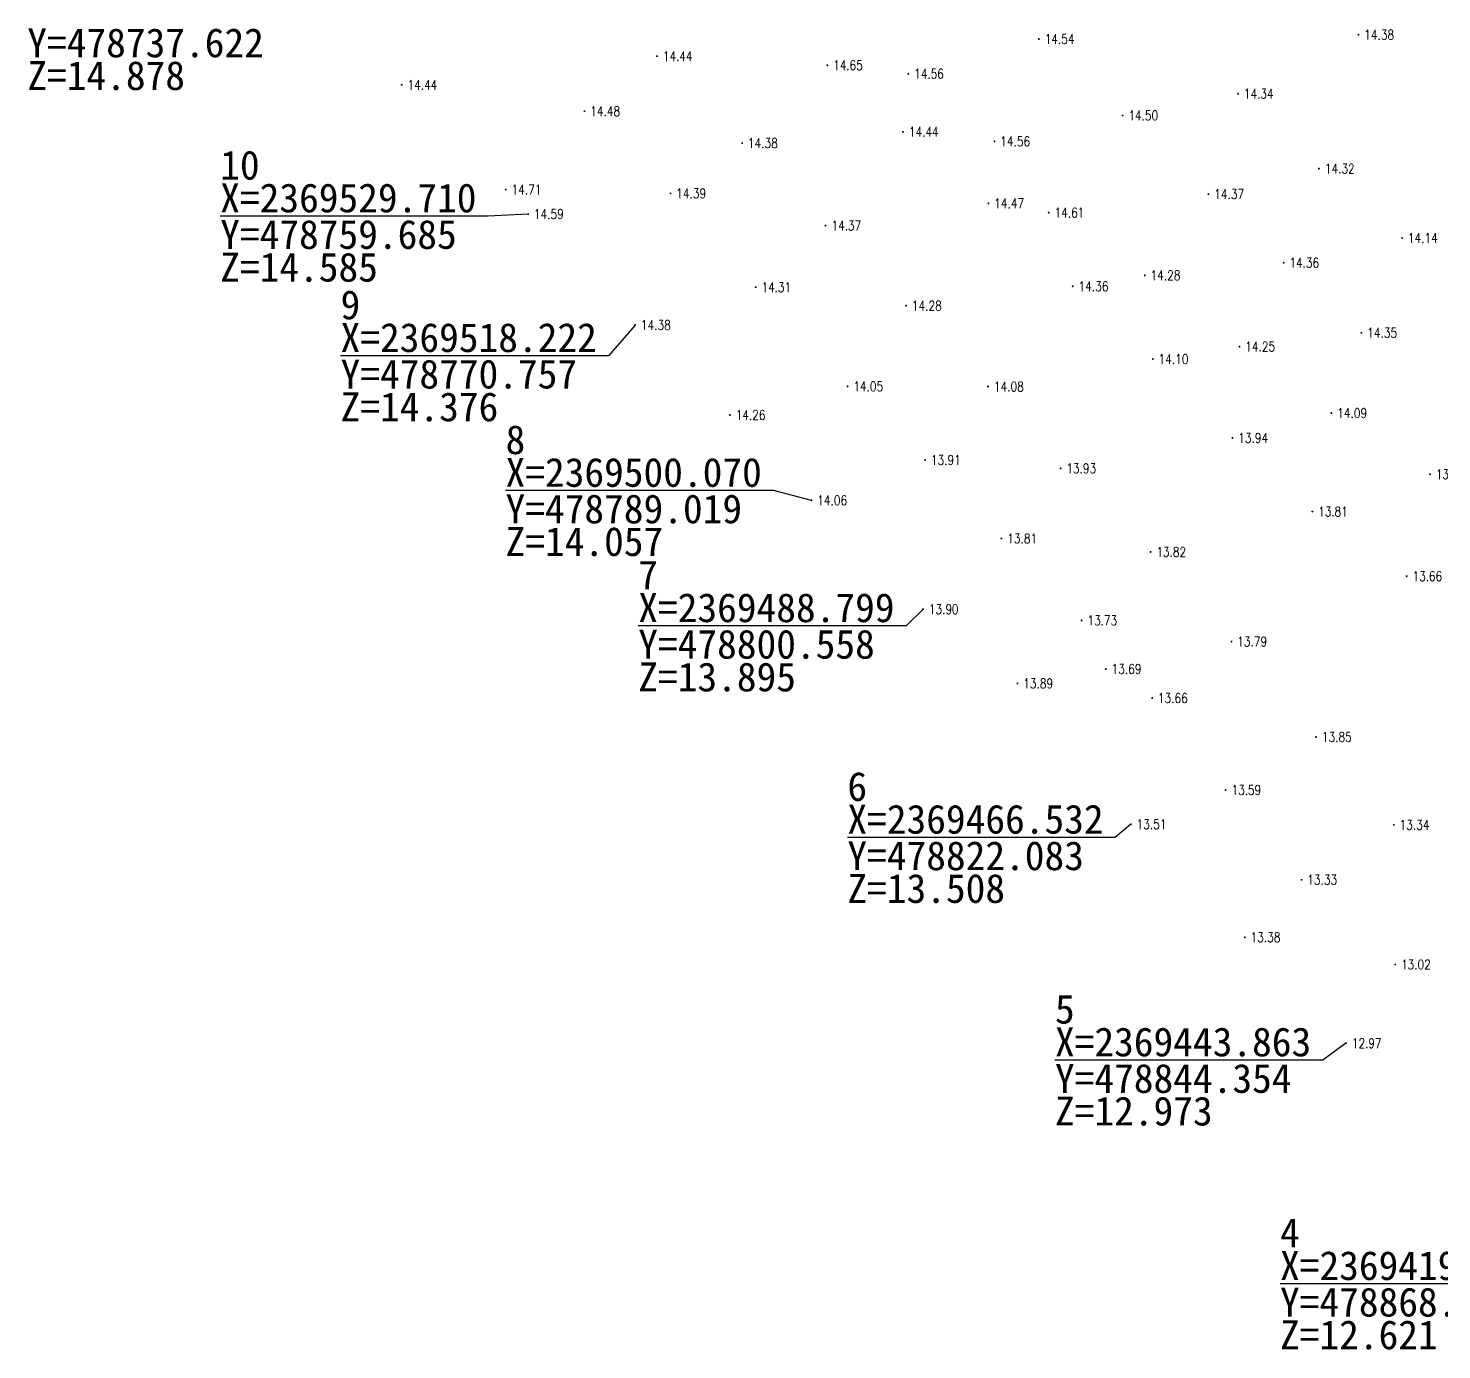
# Model space of a CAD drawing. Extents: x 478634 to 479141, y 2369294 to 2369803.
# Drawn here: x 478707.9 to 478854.3, y 2369412.1 to 2369549 of the extents above; entities that cross this region are included whole.
import ezdxf
from ezdxf.enums import TextEntityAlignment as Align

# ---------------------------------------------------------------- set-up
doc = ezdxf.new("R2010")
doc.units = 0
doc.header["$LTSCALE"] = 0.5
doc.layers.get('0').update_dxf_attribs({"linetype": 'CONTINUOUS'})
doc.layers.add('GCD', color=1, linetype='CONTINUOUS')
doc.styles.add('HZ', font='rs.shx', dxfattribs={"width": 0.8, "bigfont": 'hztxt.shx'})
doc.styles.add('宋体', font='')
doc.styles.get('宋体').set_extended_font_data('SimSun')

# ---------------------------------------------------------------- blocks, each defined once
blk = doc.blocks.new('GC200')
at = {"linetype": 'Continuous', "const_width": 0.2, "flags": 128}
blk.add_lwpolyline([(-0.1, 0, 1), (0.1, 0, 1)], format="xyb", close=True, dxfattribs=at)

msp = doc.modelspace()

# ---------------------------------------------------------------- linework, layer by layer
at = {"linetype": 'Continuous'}
for p, q in [((478755.54, 2369529.5), (478727.8, 2369529.5)), ((478759.68, 2369529.71, 14.59), (478755.54, 2369529.5)), ((478770.76, 2369518.22, 14.38), (478767.99, 2369515.04)), ((478767.99, 2369515.04), (478740.26, 2369515.04)), ((478785.07, 2369501.08), (478757.34, 2369501.08)), ((478789.02, 2369500.07, 14.06), (478785.07, 2369501.08)), ((478800.56, 2369488.8, 13.89), (478798.81, 2369487.07)), ((478798.81, 2369487.07), (478771.08, 2369487.07)), ((478820.47, 2369465.17), (478792.73, 2369465.17)), ((478822.08, 2369466.53, 13.51), (478820.47, 2369465.17)), ((478844.35, 2369443.86, 12.97), (478841.95, 2369442.11)), ((478841.95, 2369442.11), (478814.22, 2369442.11)), ((478865.25, 2369418.95), (478837.52, 2369418.95))]:
    msp.add_line(p, q, dxfattribs=at)

# ---------------------------------------------------------------- block references
at = {"layer": 'GCD', "linetype": 'Continuous'}
ref = msp.add_blockref('GC200', (478845.64, 2369548.28, 14.38), dxfattribs=dict(at, xscale=0.5, yscale=0.5, zscale=0.5))
ref.add_attrib('height', '14.38', dxfattribs={"linetype": 'Continuous', "height": 1, "style": 'HZ', "width": 0.8}).set_placement((478846.24, 2369548.28, 14.38), align=Align.MIDDLE_LEFT)
ref = msp.add_blockref('GC200', (478812.56, 2369547.84, 14.54), dxfattribs=dict(at, xscale=0.5, yscale=0.5, zscale=0.5))
ref.add_attrib('height', '14.54', dxfattribs={"linetype": 'Continuous', "height": 1, "style": 'HZ', "width": 0.8}).set_placement((478813.16, 2369547.84, 14.54), align=Align.MIDDLE_LEFT)
ref = msp.add_blockref('GC200', (478773.02, 2369546.06, 14.44), dxfattribs=dict(at, xscale=0.5, yscale=0.5, zscale=0.5))
ref.add_attrib('height', '14.44', dxfattribs={"linetype": 'Continuous', "height": 1, "style": 'HZ', "width": 0.8}).set_placement((478773.62, 2369546.06, 14.44), align=Align.MIDDLE_LEFT)
ref = msp.add_blockref('GC200', (478790.65, 2369545.12, 14.64), dxfattribs=dict(at, xscale=0.5, yscale=0.5, zscale=0.5))
ref.add_attrib('height', '14.65', dxfattribs={"linetype": 'Continuous', "height": 1, "style": 'HZ', "width": 0.8}).set_placement((478791.25, 2369545.12, 14.64), align=Align.MIDDLE_LEFT)
ref = msp.add_blockref('GC200', (478799.04, 2369544.24, 14.56), dxfattribs=dict(at, xscale=0.5, yscale=0.5, zscale=0.5))
ref.add_attrib('height', '14.56', dxfattribs={"linetype": 'Continuous', "height": 1, "style": 'HZ', "width": 0.8}).set_placement((478799.64, 2369544.24, 14.56), align=Align.MIDDLE_LEFT)
ref = msp.add_blockref('GC200', (478746.59, 2369543.09, 14.44), dxfattribs=dict(at, xscale=0.5, yscale=0.5, zscale=0.5))
ref.add_attrib('height', '14.44', dxfattribs={"linetype": 'Continuous', "height": 1, "style": 'HZ', "width": 0.8}).set_placement((478747.19, 2369543.09, 14.44), align=Align.MIDDLE_LEFT)
ref = msp.add_blockref('GC200', (478833.17, 2369542.17, 14.34), dxfattribs=dict(at, xscale=0.5, yscale=0.5, zscale=0.5))
ref.add_attrib('height', '14.34', dxfattribs={"linetype": 'Continuous', "height": 1, "style": 'HZ', "width": 0.8}).set_placement((478833.77, 2369542.17, 14.34), align=Align.MIDDLE_LEFT)
ref = msp.add_blockref('GC200', (478765.51, 2369540.36, 14.48), dxfattribs=dict(at, xscale=0.5, yscale=0.5, zscale=0.5))
ref.add_attrib('height', '14.48', dxfattribs={"linetype": 'Continuous', "height": 1, "style": 'HZ', "width": 0.8}).set_placement((478766.11, 2369540.36, 14.48), align=Align.MIDDLE_LEFT)
ref = msp.add_blockref('GC200', (478821.22, 2369539.92, 14.5), dxfattribs=dict(at, xscale=0.5, yscale=0.5, zscale=0.5))
ref.add_attrib('height', '14.50', dxfattribs={"linetype": 'Continuous', "height": 1, "style": 'HZ', "width": 0.8}).set_placement((478821.82, 2369539.92, 14.5), align=Align.MIDDLE_LEFT)
ref = msp.add_blockref('GC200', (478798.49, 2369538.23, 14.44), dxfattribs=dict(at, xscale=0.5, yscale=0.5, zscale=0.5))
ref.add_attrib('height', '14.44', dxfattribs={"linetype": 'Continuous', "height": 1, "style": 'HZ', "width": 0.8}).set_placement((478799.09, 2369538.23, 14.44), align=Align.MIDDLE_LEFT)
ref = msp.add_blockref('GC200', (478781.84, 2369537.06, 14.38), dxfattribs=dict(at, xscale=0.5, yscale=0.5, zscale=0.5))
ref.add_attrib('height', '14.38', dxfattribs={"linetype": 'Continuous', "height": 1, "style": 'HZ', "width": 0.8}).set_placement((478782.44, 2369537.06, 14.38), align=Align.MIDDLE_LEFT)
ref = msp.add_blockref('GC200', (478807.96, 2369537.24, 14.56), dxfattribs=dict(at, xscale=0.5, yscale=0.5, zscale=0.5))
ref.add_attrib('height', '14.56', dxfattribs={"linetype": 'Continuous', "height": 1, "style": 'HZ', "width": 0.8}).set_placement((478808.56, 2369537.24, 14.56), align=Align.MIDDLE_LEFT)
ref = msp.add_blockref('GC200', (478841.55, 2369534.42, 14.31), dxfattribs=dict(at, xscale=0.5, yscale=0.5, zscale=0.5))
ref.add_attrib('height', '14.32', dxfattribs={"linetype": 'Continuous', "height": 1, "style": 'HZ', "width": 0.8}).set_placement((478842.16, 2369534.42, 14.31), align=Align.MIDDLE_LEFT)
ref = msp.add_blockref('GC200', (478757.36, 2369532.25, 14.71), dxfattribs=dict(at, xscale=0.5, yscale=0.5, zscale=0.5))
ref.add_attrib('height', '14.71', dxfattribs={"linetype": 'Continuous', "height": 1, "style": 'HZ', "width": 0.8}).set_placement((478757.96, 2369532.25, 14.71), align=Align.MIDDLE_LEFT)
ref = msp.add_blockref('GC200', (478774.42, 2369531.85, 14.39), dxfattribs=dict(at, xscale=0.5, yscale=0.5, zscale=0.5))
ref.add_attrib('height', '14.39', dxfattribs={"linetype": 'Continuous', "height": 1, "style": 'HZ', "width": 0.8}).set_placement((478775.02, 2369531.85, 14.39), align=Align.MIDDLE_LEFT)
ref = msp.add_blockref('GC200', (478807.34, 2369530.82, 14.47), dxfattribs=dict(at, xscale=0.5, yscale=0.5, zscale=0.5))
ref.add_attrib('height', '14.47', dxfattribs={"linetype": 'Continuous', "height": 1, "style": 'HZ', "width": 0.8}).set_placement((478807.94, 2369530.82, 14.47), align=Align.MIDDLE_LEFT)
ref = msp.add_blockref('GC200', (478830.11, 2369531.78, 14.37), dxfattribs=dict(at, xscale=0.5, yscale=0.5, zscale=0.5))
ref.add_attrib('height', '14.37', dxfattribs={"linetype": 'Continuous', "height": 1, "style": 'HZ', "width": 0.8}).set_placement((478830.71, 2369531.78, 14.37), align=Align.MIDDLE_LEFT)
ref = msp.add_blockref('GC200', (478759.68, 2369529.71, 14.59), dxfattribs=dict(at, xscale=0.5, yscale=0.5, zscale=0.5))
ref.add_attrib('height', '14.59', dxfattribs={"linetype": 'Continuous', "height": 1, "style": 'HZ', "width": 0.8}).set_placement((478760.28, 2369529.71, 14.59), align=Align.MIDDLE_LEFT)
ref = msp.add_blockref('GC200', (478813.57, 2369529.86, 14.61), dxfattribs=dict(at, xscale=0.5, yscale=0.5, zscale=0.5))
ref.add_attrib('height', '14.61', dxfattribs={"linetype": 'Continuous', "height": 1, "style": 'HZ', "width": 0.8}).set_placement((478814.17, 2369529.86, 14.61), align=Align.MIDDLE_LEFT)
ref = msp.add_blockref('GC200', (478790.47, 2369528.52, 14.37), dxfattribs=dict(at, xscale=0.5, yscale=0.5, zscale=0.5))
ref.add_attrib('height', '14.37', dxfattribs={"linetype": 'Continuous', "height": 1, "style": 'HZ', "width": 0.8}).set_placement((478791.08, 2369528.52, 14.37), align=Align.MIDDLE_LEFT)
ref = msp.add_blockref('GC200', (478850.17, 2369527.23, 14.14), dxfattribs=dict(at, xscale=0.5, yscale=0.5, zscale=0.5))
ref.add_attrib('height', '14.14', dxfattribs={"linetype": 'Continuous', "height": 1, "style": 'HZ', "width": 0.8}).set_placement((478850.77, 2369527.23, 14.14), align=Align.MIDDLE_LEFT)
ref = msp.add_blockref('GC200', (478837.89, 2369524.67, 14.36), dxfattribs=dict(at, xscale=0.5, yscale=0.5, zscale=0.5))
ref.add_attrib('height', '14.36', dxfattribs={"linetype": 'Continuous', "height": 1, "style": 'HZ', "width": 0.8}).set_placement((478838.49, 2369524.67, 14.36), align=Align.MIDDLE_LEFT)
ref = msp.add_blockref('GC200', (478823.52, 2369523.37, 14.28), dxfattribs=dict(at, xscale=0.5, yscale=0.5, zscale=0.5))
ref.add_attrib('height', '14.28', dxfattribs={"linetype": 'Continuous', "height": 1, "style": 'HZ', "width": 0.8}).set_placement((478824.12, 2369523.37, 14.28), align=Align.MIDDLE_LEFT)
ref = msp.add_blockref('GC200', (478783.23, 2369522.14, 14.31), dxfattribs=dict(at, xscale=0.5, yscale=0.5, zscale=0.5))
ref.add_attrib('height', '14.31', dxfattribs={"linetype": 'Continuous', "height": 1, "style": 'HZ', "width": 0.8}).set_placement((478783.83, 2369522.14, 14.31), align=Align.MIDDLE_LEFT)
ref = msp.add_blockref('GC200', (478816.06, 2369522.23, 14.36), dxfattribs=dict(at, xscale=0.5, yscale=0.5, zscale=0.5))
ref.add_attrib('height', '14.36', dxfattribs={"linetype": 'Continuous', "height": 1, "style": 'HZ', "width": 0.8}).set_placement((478816.66, 2369522.23, 14.36), align=Align.MIDDLE_LEFT)
ref = msp.add_blockref('GC200', (478798.81, 2369520.22, 14.28), dxfattribs=dict(at, xscale=0.5, yscale=0.5, zscale=0.5))
ref.add_attrib('height', '14.28', dxfattribs={"linetype": 'Continuous', "height": 1, "style": 'HZ', "width": 0.8}).set_placement((478799.41, 2369520.22, 14.28), align=Align.MIDDLE_LEFT)
ref = msp.add_blockref('GC200', (478770.76, 2369518.22, 14.38), dxfattribs=dict(at, xscale=0.5, yscale=0.5, zscale=0.5))
ref.add_attrib('height', '14.38', dxfattribs={"linetype": 'Continuous', "height": 1, "style": 'HZ', "width": 0.8}).set_placement((478771.36, 2369518.22, 14.38), align=Align.MIDDLE_LEFT)
ref = msp.add_blockref('GC200', (478845.95, 2369517.42, 14.35), dxfattribs=dict(at, xscale=0.5, yscale=0.5, zscale=0.5))
ref.add_attrib('height', '14.35', dxfattribs={"linetype": 'Continuous', "height": 1, "style": 'HZ', "width": 0.8}).set_placement((478846.55, 2369517.42, 14.35), align=Align.MIDDLE_LEFT)
ref = msp.add_blockref('GC200', (478833.32, 2369515.99, 14.24), dxfattribs=dict(at, xscale=0.5, yscale=0.5, zscale=0.5))
ref.add_attrib('height', '14.25', dxfattribs={"linetype": 'Continuous', "height": 1, "style": 'HZ', "width": 0.8}).set_placement((478833.92, 2369515.99, 14.24), align=Align.MIDDLE_LEFT)
ref = msp.add_blockref('GC200', (478824.35, 2369514.7, 14.1), dxfattribs=dict(at, xscale=0.5, yscale=0.5, zscale=0.5))
ref.add_attrib('height', '14.10', dxfattribs={"linetype": 'Continuous', "height": 1, "style": 'HZ', "width": 0.8}).set_placement((478824.95, 2369514.7, 14.1), align=Align.MIDDLE_LEFT)
ref = msp.add_blockref('GC200', (478792.75, 2369511.87, 14.05), dxfattribs=dict(at, xscale=0.5, yscale=0.5, zscale=0.5))
ref.add_attrib('height', '14.05', dxfattribs={"linetype": 'Continuous', "height": 1, "style": 'HZ', "width": 0.8}).set_placement((478793.35, 2369511.87, 14.05), align=Align.MIDDLE_LEFT)
ref = msp.add_blockref('GC200', (478807.29, 2369511.85, 14.08), dxfattribs=dict(at, xscale=0.5, yscale=0.5, zscale=0.5))
ref.add_attrib('height', '14.08', dxfattribs={"linetype": 'Continuous', "height": 1, "style": 'HZ', "width": 0.8}).set_placement((478807.9, 2369511.85, 14.08), align=Align.MIDDLE_LEFT)
ref = msp.add_blockref('GC200', (478780.57, 2369508.91, 14.26), dxfattribs=dict(at, xscale=0.5, yscale=0.5, zscale=0.5))
ref.add_attrib('height', '14.26', dxfattribs={"linetype": 'Continuous', "height": 1, "style": 'HZ', "width": 0.8}).set_placement((478781.17, 2369508.91, 14.26), align=Align.MIDDLE_LEFT)
ref = msp.add_blockref('GC200', (478842.84, 2369509.11, 14.09), dxfattribs=dict(at, xscale=0.5, yscale=0.5, zscale=0.5))
ref.add_attrib('height', '14.09', dxfattribs={"linetype": 'Continuous', "height": 1, "style": 'HZ', "width": 0.8}).set_placement((478843.44, 2369509.11, 14.09), align=Align.MIDDLE_LEFT)
ref = msp.add_blockref('GC200', (478832.59, 2369506.53, 13.94), dxfattribs=dict(at, xscale=0.5, yscale=0.5, zscale=0.5))
ref.add_attrib('height', '13.94', dxfattribs={"linetype": 'Continuous', "height": 1, "style": 'HZ', "width": 0.8}).set_placement((478833.19, 2369506.53, 13.94), align=Align.MIDDLE_LEFT)
ref = msp.add_blockref('GC200', (478800.77, 2369504.25, 13.91), dxfattribs=dict(at, xscale=0.5, yscale=0.5, zscale=0.5))
ref.add_attrib('height', '13.91', dxfattribs={"linetype": 'Continuous', "height": 1, "style": 'HZ', "width": 0.8}).set_placement((478801.37, 2369504.25, 13.91), align=Align.MIDDLE_LEFT)
ref = msp.add_blockref('GC200', (478814.8, 2369503.38, 13.93), dxfattribs=dict(at, xscale=0.5, yscale=0.5, zscale=0.5))
ref.add_attrib('height', '13.93', dxfattribs={"linetype": 'Continuous', "height": 1, "style": 'HZ', "width": 0.8}).set_placement((478815.4, 2369503.38, 13.93), align=Align.MIDDLE_LEFT)
ref = msp.add_blockref('GC200', (478853.04, 2369502.78, 13.81), dxfattribs=dict(at, xscale=0.5, yscale=0.5, zscale=0.5))
ref.add_attrib('height', '13.81', dxfattribs={"linetype": 'Continuous', "height": 1, "style": 'HZ', "width": 0.8}).set_placement((478853.64, 2369502.78, 13.81), align=Align.MIDDLE_LEFT)
ref = msp.add_blockref('GC200', (478789.02, 2369500.07, 14.06), dxfattribs=dict(at, xscale=0.5, yscale=0.5, zscale=0.5))
ref.add_attrib('height', '14.06', dxfattribs={"linetype": 'Continuous', "height": 1, "style": 'HZ', "width": 0.8}).set_placement((478789.62, 2369500.07, 14.06), align=Align.MIDDLE_LEFT)
ref = msp.add_blockref('GC200', (478840.86, 2369498.91, 13.81), dxfattribs=dict(at, xscale=0.5, yscale=0.5, zscale=0.5))
ref.add_attrib('height', '13.81', dxfattribs={"linetype": 'Continuous', "height": 1, "style": 'HZ', "width": 0.8}).set_placement((478841.46, 2369498.91, 13.81), align=Align.MIDDLE_LEFT)
ref = msp.add_blockref('GC200', (478808.68, 2369496.12, 13.81), dxfattribs=dict(at, xscale=0.5, yscale=0.5, zscale=0.5))
ref.add_attrib('height', '13.81', dxfattribs={"linetype": 'Continuous', "height": 1, "style": 'HZ', "width": 0.8}).set_placement((478809.28, 2369496.12, 13.81), align=Align.MIDDLE_LEFT)
ref = msp.add_blockref('GC200', (478824.12, 2369494.73, 13.82), dxfattribs=dict(at, xscale=0.5, yscale=0.5, zscale=0.5))
ref.add_attrib('height', '13.82', dxfattribs={"linetype": 'Continuous', "height": 1, "style": 'HZ', "width": 0.8}).set_placement((478824.72, 2369494.73, 13.82), align=Align.MIDDLE_LEFT)
ref = msp.add_blockref('GC200', (478850.63, 2369492.21, 13.66), dxfattribs=dict(at, xscale=0.5, yscale=0.5, zscale=0.5))
ref.add_attrib('height', '13.66', dxfattribs={"linetype": 'Continuous', "height": 1, "style": 'HZ', "width": 0.8}).set_placement((478851.23, 2369492.21, 13.66), align=Align.MIDDLE_LEFT)
ref = msp.add_blockref('GC200', (478800.56, 2369488.8, 13.89), dxfattribs=dict(at, xscale=0.5, yscale=0.5, zscale=0.5))
ref.add_attrib('height', '13.90', dxfattribs={"linetype": 'Continuous', "height": 1, "style": 'HZ', "width": 0.8}).set_placement((478801.16, 2369488.8, 13.89), align=Align.MIDDLE_LEFT)
ref = msp.add_blockref('GC200', (478816.98, 2369487.64, 13.73), dxfattribs=dict(at, xscale=0.5, yscale=0.5, zscale=0.5))
ref.add_attrib('height', '13.73', dxfattribs={"linetype": 'Continuous', "height": 1, "style": 'HZ', "width": 0.8}).set_placement((478817.58, 2369487.64, 13.73), align=Align.MIDDLE_LEFT)
ref = msp.add_blockref('GC200', (478832.5, 2369485.45, 13.79), dxfattribs=dict(at, xscale=0.5, yscale=0.5, zscale=0.5))
ref.add_attrib('height', '13.79', dxfattribs={"linetype": 'Continuous', "height": 1, "style": 'HZ', "width": 0.8}).set_placement((478833.1, 2369485.45, 13.79), align=Align.MIDDLE_LEFT)
ref = msp.add_blockref('GC200', (478819.48, 2369482.61, 13.69), dxfattribs=dict(at, xscale=0.5, yscale=0.5, zscale=0.5))
ref.add_attrib('height', '13.69', dxfattribs={"linetype": 'Continuous', "height": 1, "style": 'HZ', "width": 0.8}).set_placement((478820.08, 2369482.61, 13.69), align=Align.MIDDLE_LEFT)
ref = msp.add_blockref('GC200', (478810.34, 2369481.11, 13.89), dxfattribs=dict(at, xscale=0.5, yscale=0.5, zscale=0.5))
ref.add_attrib('height', '13.89', dxfattribs={"linetype": 'Continuous', "height": 1, "style": 'HZ', "width": 0.8}).set_placement((478810.94, 2369481.11, 13.89), align=Align.MIDDLE_LEFT)
ref = msp.add_blockref('GC200', (478824.28, 2369479.6, 13.66), dxfattribs=dict(at, xscale=0.5, yscale=0.5, zscale=0.5))
ref.add_attrib('height', '13.66', dxfattribs={"linetype": 'Continuous', "height": 1, "style": 'HZ', "width": 0.8}).set_placement((478824.88, 2369479.6, 13.66), align=Align.MIDDLE_LEFT)
ref = msp.add_blockref('GC200', (478841.25, 2369475.57, 13.85), dxfattribs=dict(at, xscale=0.5, yscale=0.5, zscale=0.5))
ref.add_attrib('height', '13.85', dxfattribs={"linetype": 'Continuous', "height": 1, "style": 'HZ', "width": 0.8}).set_placement((478841.85, 2369475.57, 13.85), align=Align.MIDDLE_LEFT)
ref = msp.add_blockref('GC200', (478831.89, 2369470.08, 13.59), dxfattribs=dict(at, xscale=0.5, yscale=0.5, zscale=0.5))
ref.add_attrib('height', '13.59', dxfattribs={"linetype": 'Continuous', "height": 1, "style": 'HZ', "width": 0.8}).set_placement((478832.49, 2369470.08, 13.59), align=Align.MIDDLE_LEFT)
ref = msp.add_blockref('GC200', (478822.08, 2369466.53, 13.51), dxfattribs=dict(at, xscale=0.5, yscale=0.5, zscale=0.5))
ref.add_attrib('height', '13.51', dxfattribs={"linetype": 'Continuous', "height": 1, "style": 'HZ', "width": 0.8}).set_placement((478822.68, 2369466.53, 13.51), align=Align.MIDDLE_LEFT)
ref = msp.add_blockref('GC200', (478849.3, 2369466.47, 13.34), dxfattribs=dict(at, xscale=0.5, yscale=0.5, zscale=0.5))
ref.add_attrib('height', '13.34', dxfattribs={"linetype": 'Continuous', "height": 1, "style": 'HZ', "width": 0.8}).set_placement((478849.9, 2369466.47, 13.34), align=Align.MIDDLE_LEFT)
ref = msp.add_blockref('GC200', (478839.74, 2369460.78, 13.33), dxfattribs=dict(at, xscale=0.5, yscale=0.5, zscale=0.5))
ref.add_attrib('height', '13.33', dxfattribs={"linetype": 'Continuous', "height": 1, "style": 'HZ', "width": 0.8}).set_placement((478840.34, 2369460.78, 13.33), align=Align.MIDDLE_LEFT)
ref = msp.add_blockref('GC200', (478833.88, 2369454.83, 13.38), dxfattribs=dict(at, xscale=0.5, yscale=0.5, zscale=0.5))
ref.add_attrib('height', '13.38', dxfattribs={"linetype": 'Continuous', "height": 1, "style": 'HZ', "width": 0.8}).set_placement((478834.48, 2369454.83, 13.38), align=Align.MIDDLE_LEFT)
ref = msp.add_blockref('GC200', (478849.45, 2369452.01, 13.02), dxfattribs=dict(at, xscale=0.5, yscale=0.5, zscale=0.5))
ref.add_attrib('height', '13.02', dxfattribs={"linetype": 'Continuous', "height": 1, "style": 'HZ', "width": 0.8}).set_placement((478850.05, 2369452.01, 13.02), align=Align.MIDDLE_LEFT)
ref = msp.add_blockref('GC200', (478844.35, 2369443.86, 12.97), dxfattribs=dict(at, xscale=0.5, yscale=0.5, zscale=0.5))
ref.add_attrib('height', '12.97', dxfattribs={"linetype": 'Continuous', "height": 1, "style": 'HZ', "width": 0.8}).set_placement((478844.95, 2369443.86, 12.97), align=Align.MIDDLE_LEFT)

# ---------------------------------------------------------------- texts
at = {"layer": 'GCD', "linetype": 'Continuous', "style": '宋体'}
for s, p in [('Y=478737.622', (478707.83, 2369545.95)), ('Z=14.878', (478707.83, 2369542.56)), ('10', (478727.8, 2369533.28)), ('X=2369529.710', (478727.8, 2369529.89)), ('Y=478759.685', (478727.8, 2369526.11)), ('Z=14.585', (478727.8, 2369522.72)), ('9', (478740.26, 2369518.82)), ('X=2369518.222', (478740.26, 2369515.43)), ('Y=478770.757', (478740.26, 2369511.65)), ('Z=14.376', (478740.26, 2369508.26)), ('8', (478757.34, 2369504.86)), ('X=2369500.070', (478757.34, 2369501.47)), ('Y=478789.019', (478757.34, 2369497.69)), ('Z=14.057', (478757.34, 2369494.31)), ('7', (478771.08, 2369490.85)), ('X=2369488.799', (478771.08, 2369487.46)), ('Y=478800.558', (478771.08, 2369483.68)), ('Z=13.895', (478771.08, 2369480.29)), ('6', (478792.73, 2369468.95)), ('X=2369466.532', (478792.73, 2369465.56)), ('Y=478822.083', (478792.73, 2369461.78)), ('Z=13.508', (478792.73, 2369458.39)), ('5', (478814.22, 2369445.89)), ('X=2369443.863', (478814.22, 2369442.5)), ('Y=478844.354', (478814.22, 2369438.72)), ('Z=12.973', (478814.22, 2369435.34)), ('4', (478837.52, 2369422.73)), ('X=2369419.907', (478837.52, 2369419.34)), ('Y=478868.134', (478837.52, 2369415.56)), ('Z=12.621', (478837.52, 2369412.17))]:
    msp.add_text(s, height=3, dxfattribs=at).set_placement(p)

doc.saveas('drawing.dxf')
